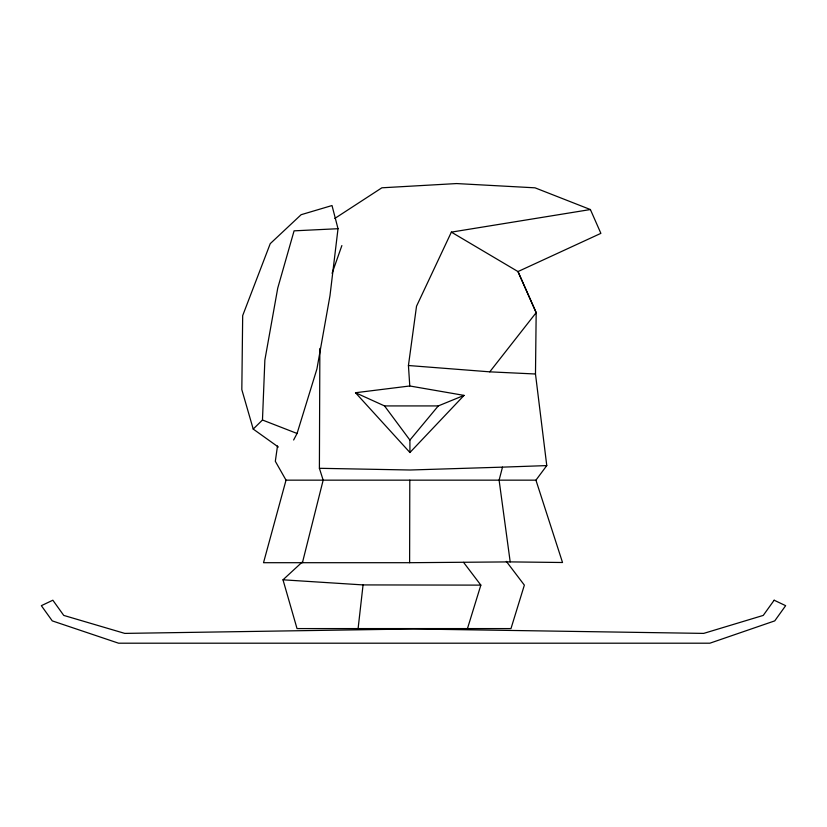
<?xml version="1.0" encoding="UTF-8"?>
<svg xmlns="http://www.w3.org/2000/svg" width="827" height="827" viewBox="0 0 827 827"><rect width="100%" height="100%" fill="white"/><g stroke="black" fill="none" stroke-linecap="round" stroke-linejoin="round"><path stroke-width="1.24" d="M277.49 445.97L275.329 461.301L286.028 480.156L263.524 562.701L409.613 562.701L409.799 480.156M286.028 480.156L535.937 480.156L546.771 465.591L535.482 374L536.175 312.647L517.981 271.566L451.366 232.129L416.519 306.238L408.435 365.513L409.778 385.982L464.05 395.389L409.934 452.514L355.507 392.732L409.778 385.982M278.358 447.045L253.217 429.068L262.469 420.013L264.867 360.045L277.748 288.085L294.081 230.847L338.016 228.707L329.983 295.694L316.917 368.976L297.069 433.472L293.626 439.995M319.863 348.405L319.398 468.299L323.161 480.156L302.434 562.701M358.101 628.582L363.063 584.916L480.849 585.123L467.462 628.582M546.771 465.591L502.496 467.141L499.105 480.156L510.197 561.895L562.525 562.505L535.937 480.156M332.082 273.313L341.871 245.567M408.435 365.513L489.77 371.84L536.175 312.647L517.981 271.566L600.878 233.359L590.395 209.541L535.017 187.822L456.607 183.563L381.878 187.801L334.811 218.442M409.934 452.514L409.903 440.078L438.279 405.923L464.05 395.389M506.31 561.357L524.359 585.123L510.983 628.582L297.027 628.582L282.999 579.81L302.548 561.771M451.366 232.129L590.395 209.541M502.496 467.141L410.109 470.005L319.398 468.299M409.613 562.701L510.197 561.895M355.507 392.732L384.534 405.923L438.279 405.923M489.77 371.84L535.482 374M282.999 579.81L363.063 584.916M262.469 420.013L297.069 433.472M463.554 562.339L480.849 585.123M384.534 405.923L409.903 440.078M253.217 429.068L241.825 389.651L242.683 315.604L270.243 243.645L301.131 214.7L332.009 205.541L338.016 228.707M774.155 600.216L763.249 615.412L703.674 633.399L413.5 628.965L124.774 633.399L63.751 615.412L52.845 600.216L41.35 605.674L52.256 620.881L118.571 643.199L709.876 643.199L774.744 620.881L785.65 605.674L774.155 600.216"/></g></svg>
